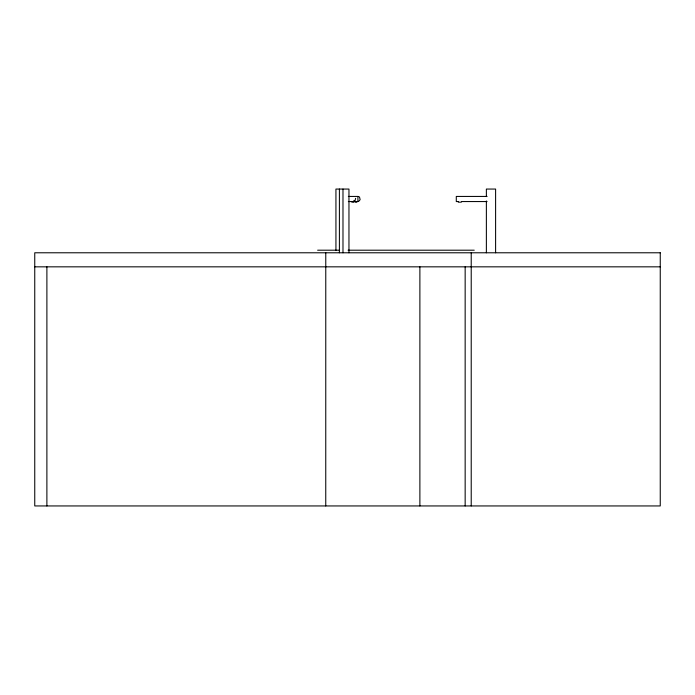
<?xml version="1.0" encoding="UTF-8"?>
<svg xmlns="http://www.w3.org/2000/svg" width="695" height="695" viewBox="0 0 695 695"><rect width="100%" height="100%" fill="white"/><g stroke="black" fill="none" stroke-linecap="round" stroke-linejoin="round"><path stroke-width="1.04" d="M358.498 201.559L360.123 199.682L359.524 197.119L358.498 196.433M353.825 201.559L354.971 200.872L355.64 198.31M348.343 196.433L357.899 196.433L357.899 201.559M487.091 196.433L456.294 196.433L456.294 201.559L458.422 201.559M348.343 201.559L352.13 201.559M353.051 201.559L357.299 201.559M461.602 201.559L487.091 201.559M351.844 202.158L353.955 202.158L353.955 200.395M355.362 202.158L356.9 202.158M458.3 202.158L461.367 202.158M317.632 250.2L339.594 250.2M348.082 250.2L474.242 250.2M34.767 266.837L660.233 266.837M495.605 252.78L495.605 189.057L486.37 189.057L486.37 196.615M486.37 200.942L486.37 252.78M471.219 252.78L471.219 505.943M465.155 266.837L465.155 505.943M419.884 266.837L419.884 505.943M348.959 252.78L348.959 189.057L335.937 189.057L335.937 250.617M342.983 189.057L342.983 252.78M339.403 189.057L339.403 252.78M325.773 252.78L325.755 505.943M46.895 266.837L46.886 505.943M660.25 252.78L34.75 252.78L34.75 505.943L660.25 505.943L660.25 252.78"/></g></svg>
